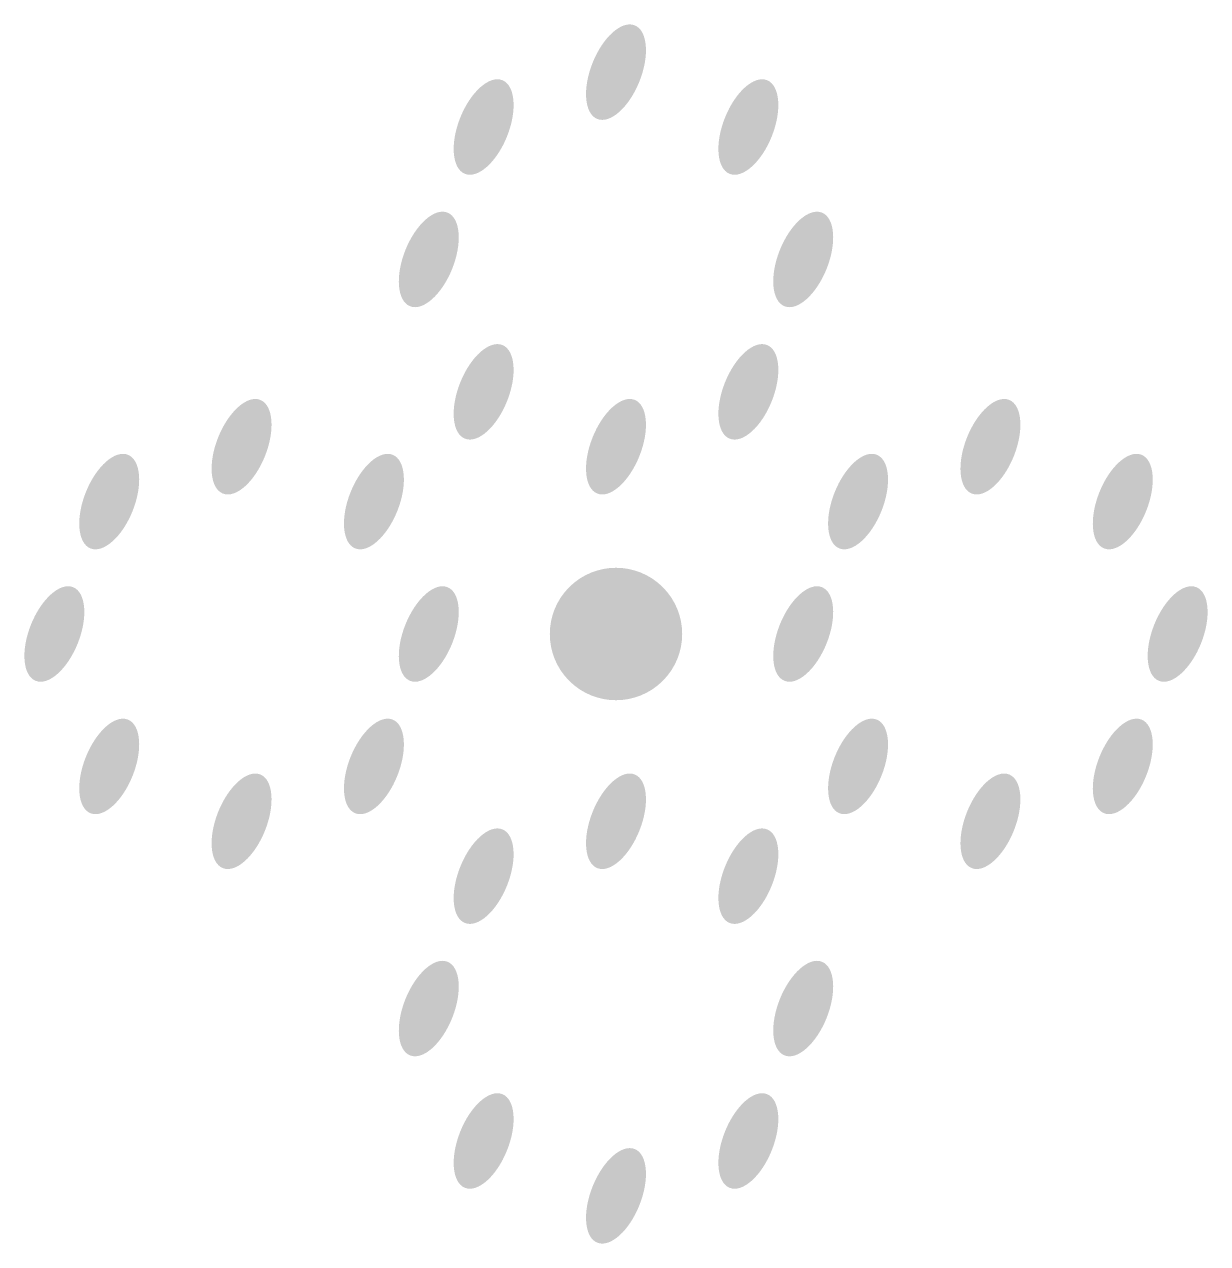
# Model space of a CAD drawing. Header units: metres. Extents: x -63 to 63, y -65 to 65.
import ezdxf

# ---------------------------------------------------------------- set-up
doc = ezdxf.new("R2010")
doc.units = ezdxf.units.M

msp = doc.modelspace()

# ---------------------------------------------------------------- hatches: boundary and pattern name
h = msp.add_hatch(color=2)
edge = h.paths.add_edge_path()
edge.add_ellipse((0, 60), major_axis=(2, 5), ratio=0.5, start_angle=0, end_angle=360)
h = msp.add_hatch(color=2)
edge = h.paths.add_edge_path()
edge.add_ellipse((-14.14, 54.14), major_axis=(2, 5), ratio=0.5, start_angle=0, end_angle=360)
h = msp.add_hatch(color=2)
edge = h.paths.add_edge_path()
edge.add_ellipse((14.14, 54.14), major_axis=(2, 5), ratio=0.5, start_angle=0, end_angle=360)
h = msp.add_hatch(color=2)
edge = h.paths.add_edge_path()
edge.add_ellipse((-20, 40), major_axis=(2, 5), ratio=0.5, start_angle=0, end_angle=360)
h = msp.add_hatch(color=2)
edge = h.paths.add_edge_path()
edge.add_ellipse((20, 40), major_axis=(2, 5), ratio=0.5, start_angle=0, end_angle=360)
h = msp.add_hatch(color=2)
edge = h.paths.add_edge_path()
edge.add_ellipse((-14.14, 25.86), major_axis=(2, 5), ratio=0.5, start_angle=0, end_angle=360)
h = msp.add_hatch(color=2)
edge = h.paths.add_edge_path()
edge.add_ellipse((14.14, 25.86), major_axis=(2, 5), ratio=0.5, start_angle=0, end_angle=360)
h = msp.add_hatch(color=2)
edge = h.paths.add_edge_path()
edge.add_ellipse((-40, 20), major_axis=(2, 5), ratio=0.5, start_angle=0, end_angle=360)
h = msp.add_hatch(color=2)
edge = h.paths.add_edge_path()
edge.add_ellipse((0, 20), major_axis=(2, 5), ratio=0.5, start_angle=0, end_angle=360)
h = msp.add_hatch(color=2)
edge = h.paths.add_edge_path()
edge.add_ellipse((40, 20), major_axis=(2, 5), ratio=0.5, start_angle=0, end_angle=360)
h = msp.add_hatch(color=2)
edge = h.paths.add_edge_path()
edge.add_ellipse((-54.14, 14.14), major_axis=(2, 5), ratio=0.5, start_angle=0, end_angle=360)
h = msp.add_hatch(color=2)
edge = h.paths.add_edge_path()
edge.add_ellipse((-25.86, 14.14), major_axis=(2, 5), ratio=0.5, start_angle=0, end_angle=360)
h = msp.add_hatch(color=2)
edge = h.paths.add_edge_path()
edge.add_ellipse((25.86, 14.14), major_axis=(2, 5), ratio=0.5, start_angle=0, end_angle=360)
h = msp.add_hatch(color=2)
edge = h.paths.add_edge_path()
edge.add_ellipse((54.14, 14.14), major_axis=(2, 5), ratio=0.5, start_angle=0, end_angle=360)
h = msp.add_hatch(color=10)
edge = h.paths.add_edge_path()
edge.add_ellipse((0, 0), major_axis=(5, 5), ratio=1, start_angle=0, end_angle=360)
h = msp.add_hatch(color=2)
edge = h.paths.add_edge_path()
edge.add_ellipse((-60, 0), major_axis=(2, 5), ratio=0.5, start_angle=0, end_angle=360)
h = msp.add_hatch(color=2)
edge = h.paths.add_edge_path()
edge.add_ellipse((-20, 0), major_axis=(2, 5), ratio=0.5, start_angle=0, end_angle=360)
h = msp.add_hatch(color=2)
edge = h.paths.add_edge_path()
edge.add_ellipse((20, 0), major_axis=(2, 5), ratio=0.5, start_angle=0, end_angle=360)
h = msp.add_hatch(color=2)
edge = h.paths.add_edge_path()
edge.add_ellipse((60, 0), major_axis=(2, 5), ratio=0.5, start_angle=0, end_angle=360)
h = msp.add_hatch(color=2)
edge = h.paths.add_edge_path()
edge.add_ellipse((-54.14, -14.14), major_axis=(2, 5), ratio=0.5, start_angle=0, end_angle=360)
h = msp.add_hatch(color=2)
edge = h.paths.add_edge_path()
edge.add_ellipse((-25.86, -14.14), major_axis=(2, 5), ratio=0.5, start_angle=0, end_angle=360)
h = msp.add_hatch(color=2)
edge = h.paths.add_edge_path()
edge.add_ellipse((25.86, -14.14), major_axis=(2, 5), ratio=0.5, start_angle=0, end_angle=360)
h = msp.add_hatch(color=2)
edge = h.paths.add_edge_path()
edge.add_ellipse((54.14, -14.14), major_axis=(2, 5), ratio=0.5, start_angle=0, end_angle=360)
h = msp.add_hatch(color=2)
edge = h.paths.add_edge_path()
edge.add_ellipse((-40, -20), major_axis=(2, 5), ratio=0.5, start_angle=0, end_angle=360)
h = msp.add_hatch(color=2)
edge = h.paths.add_edge_path()
edge.add_ellipse((0, -20), major_axis=(2, 5), ratio=0.5, start_angle=0, end_angle=360)
h = msp.add_hatch(color=2)
edge = h.paths.add_edge_path()
edge.add_ellipse((40, -20), major_axis=(2, 5), ratio=0.5, start_angle=0, end_angle=360)
h = msp.add_hatch(color=2)
edge = h.paths.add_edge_path()
edge.add_ellipse((-14.14, -25.86), major_axis=(2, 5), ratio=0.5, start_angle=0, end_angle=360)
h = msp.add_hatch(color=2)
edge = h.paths.add_edge_path()
edge.add_ellipse((14.14, -25.86), major_axis=(2, 5), ratio=0.5, start_angle=0, end_angle=360)
h = msp.add_hatch(color=2)
edge = h.paths.add_edge_path()
edge.add_ellipse((-20, -40), major_axis=(2, 5), ratio=0.5, start_angle=0, end_angle=360)
h = msp.add_hatch(color=2)
edge = h.paths.add_edge_path()
edge.add_ellipse((20, -40), major_axis=(2, 5), ratio=0.5, start_angle=0, end_angle=360)
h = msp.add_hatch(color=2)
edge = h.paths.add_edge_path()
edge.add_ellipse((-14.14, -54.14), major_axis=(2, 5), ratio=0.5, start_angle=0, end_angle=360)
h = msp.add_hatch(color=2)
edge = h.paths.add_edge_path()
edge.add_ellipse((14.14, -54.14), major_axis=(2, 5), ratio=0.5, start_angle=0, end_angle=360)
h = msp.add_hatch(color=2)
edge = h.paths.add_edge_path()
edge.add_ellipse((0, -60), major_axis=(2, 5), ratio=0.5, start_angle=0, end_angle=360)

doc.saveas('drawing.dxf')
